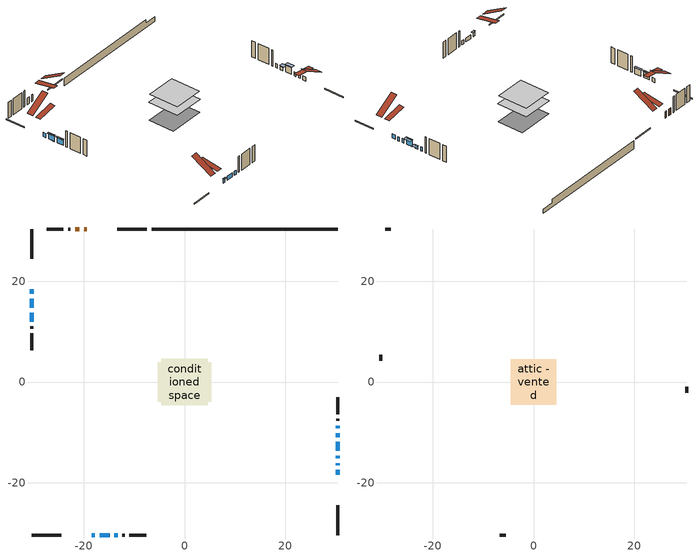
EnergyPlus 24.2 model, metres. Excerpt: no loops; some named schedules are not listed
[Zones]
conditioned space
 floor adiabatic (AdiabaticFloorConstruction): -4.64,-4.64 -4.64,4.64 4.64,4.64 4.64,-4.64 z3.28
 floor foundation (Slab1 construction): -5.34,-3.88 -5.34,3.88 5.34,3.88 5.34,-3.88 z-1.52
 wall outside (RimJoist1 construction): -7.47,30.34 -13.36,30.34 / -30.34,-30.34 -24.45,-30.34 / -30.34,30.34 -30.34,24.45 / 30.34,-30.34 30.34,-24.45 z0.84:1.14
 wall outside (AdiabaticWallConstruction 1): -19.43,30.34 -19.92,30.34 / -20.85,30.34 -21.71,30.34 z0.84:2.87
 wall outside (AdiabaticWallConstruction): -18.38,-30.34 -17.77,-30.34 / 30.34,-18.38 30.34,-17.43 / -16.84,-30.34 -14.87,-30.34 / -13.94,-30.34 -13.23,-30.34 / -30.34,18.38 -30.34,17.46 / 30.34,-16.5 30.34,-16.09 / 30.34,-15.17 30.34,-14.58 / 30.34,-9.2 30.34,-8.64 z0.84:2.06; -30.34,16.54 -30.34,14.71 / -30.34,13.78 -30.34,11.95 z0.84:2.57; 30.34,-13.65 30.34,-11.87 z0.84:2.87; 30.34,-10.95 30.34,-10.13 z0.84:1.81
 wall outside (Wall1 construction): -22.64,30.34 -23.07,30.34 / -12.3,-30.34 -11.87,-30.34 / -30.34,11.02 -30.34,10.59 / 30.34,-7.71 30.34,-7.28 z0.84:5.72
 wall outside (Wall2 construction): -24,30.34 -27.33,30.34 / -10.94,-30.34 -7.61,-30.34 / -30.34,9.66 -30.34,6.33 / 30.34,-6.35 30.34,-3.01 z0.84:5.72
 wall foundation (FoundationWall1 construction): -6.54,30.34,-1.52 -6.54,30.34,0.84 26.65,30.34,0.84 26.65,30.34,-0.26 30.34,30.34,-0.26 30.34,30.34,-1.52
 window (WindowConstruction 8): -18.38,-30.34 -17.77,-30.34 z0.84:2.06
 window (WindowConstruction 5): 30.34,-18.38 30.34,-17.43 z0.84:2.06
 window (WindowConstruction 6): -16.84,-30.34 -14.87,-30.34 z0.84:2.06
 window (WindowConstruction 7): -13.94,-30.34 -13.23,-30.34 z0.84:2.06
 window (WindowConstruction 9): -30.34,18.38 -30.34,17.47 z0.84:2.06
 window (WindowConstruction 10): 30.34,-16.5 30.34,-16.09 z0.84:2.06
 window (WindowConstruction 11): 30.34,-15.16 30.34,-14.58 z0.84:2.06
 window (WindowConstruction): -30.34,16.54 -30.34,14.71 z0.84:2.57
 window (WindowConstruction 1): -30.34,13.78 -30.34,11.95 z0.84:2.57
 window (WindowConstruction 2): 30.34,-13.65 30.34,-11.87 z0.84:2.87
 window (WindowConstruction 3): 30.34,-10.94 30.34,-10.13 z0.84:1.81
 window (WindowConstruction 4): 30.34,-9.2 30.34,-8.64 z0.84:2.06
 door (Door): -19.43,30.34 -19.92,30.34 z0.84:2.87
 door (Door 1): -20.85,30.34 -21.71,30.34 z0.84:2.87
 ceiling adiabatic (AdiabaticFloorConstruction): 4.64,-4.64 4.64,4.64 -4.64,4.64 -4.64,-4.64 z3.28
attic - vented
 floor to conditioned space (Floor1 construction Reversed): -4.46,-4.46 -4.46,4.46 4.46,4.46 4.46,-4.46 z5.72
 wall outside (Wall3 construction): -28.26,30.34 -29.41,30.34 / -6.68,-30.34 -5.53,-30.34 / -30.34,5.4 -30.34,4.25 / 30.34,-2.09 30.34,-0.94 z0.84:5.72
 roof outside (Roof1 construction): -16.06,30.34,5.72 -16.06,24.21,9.29 -14.29,24.21,9.29 -14.29,30.34,5.72; -21.75,-30.34,5.72 -21.75,-24.21,9.29 -23.52,-24.21,9.29 -23.52,-30.34,5.72; -30.34,21.75,5.72 -24.21,21.75,9.29 -24.21,23.52,9.29 -30.34,23.52,5.72; 30.34,-21.75,5.72 24.21,-21.75,9.29 24.21,-23.52,9.29 30.34,-23.52,5.72
 roof outside (Roof2 construction): -18.5,30.34,5.72 -18.5,24.38,6.71 -16.99,24.38,6.71 -16.99,30.34,5.72; -19.31,-30.34,5.72 -19.31,-24.38,6.71 -20.82,-24.38,6.71 -20.82,-30.34,5.72; -30.34,19.31,5.72 -24.38,19.31,6.71 -24.38,20.82,6.71 -30.34,20.82,5.72; 30.34,-19.31,5.72 24.38,-19.31,6.71 24.38,-20.82,6.71 30.34,-20.82,5.72
shading: -17.57,-30.34 -18.58,-30.34 -18.58,-30.75 -17.57,-30.75 z2.26; -30.34,14.51 -30.34,16.74 -30.75,16.74 -30.75,14.51 z2.77; -30.34,11.75 -30.34,13.98 -30.75,13.98 -30.75,11.75 z2.77; 30.34,-11.67 30.34,-13.85 31.36,-13.85 31.36,-11.67 z3.07; 30.34,-9.93 30.34,-11.15 31.36,-11.15 31.36,-9.93 z2.01
[Building]
Building 1: Terrain=Suburbs
[Site:Location]
Quebec Intl AP_QC: Latitude {deg}=46.8; Longitude {deg}=-71.38; Time Zone {hr}=-5; Elevation {m}=74; Keep Site Location Information=Yes
[Site:GroundTemperature:Shallow]
0.0108218, -2.24938, -2.43038, -1.3578, 2.94801, 7.23376, 10.9493, 13.303, 13.5029, 11.5886, 7.96783, 3.81355
[Site:WaterMainsTemperature]
Calculation Method=Schedule; Temperature Schedule=mains temperature schedule
[Material] Roughness=Rough; Thermal Absorptance=0.9
Name | Thickness {m} | Conductivity {W/m-K} | Density {kg/m3} | Specific Heat {J/kg-K} | Solar Absorptance | Visible Absorptance
asphalt or fiberglass shingles | 0.00635 | 0.162714 | 1121.4 | 1465.45 | 0.4 | 0.4
ceiling loosefill ins | 0.338667 | 0.0480833 | 16.02 | 1046.75 | 0.7 | 0.7
ceiling stud and cavity | 0.1397 | 0.264455 | 65.682 | 1177.47 | 0.7 | 0.7
concrete 4.0 in. | 0.1016 | 1.803125 | 2242.8 | 837.4 | 0.7 | 0.7
concrete 8.0 in. | 0.2032 | 1.803125 | 2242.8 | 837.4 | 0.7 | 0.7
door material | 0.04445 | 0.0451087 | 512.64 | 1214.23 | 0.7 | 0.7
exterior vertical ins | 0.0536725 | 0.029427 | 32.04 | 1214.23 | 0.7 | 0.7
floor covering | 0.0127 | 0.0433444 | 54.468 | 1339.84 | 0.6 | 0.6
floor rigid ins; wall rigid ins 1 | 0.512978 | 0.029427 | 32.04 | 1214.23 | 0.7 | 0.7
floor stud and cavity | 0.1397 | 1.75129 | 37.0049 | 1207.88 | 0.7 | 0.7
furniture material conditioned space 1 | 0.1524 | 0.115458 | 640.8 | 1214.23 | 0.6 | 0.6
gypsum board | 0.0127 | 0.160291 | 801 | 837.4 | 0.6 | 0.6
gypsum board 1 | 0.0127 | 0.160291 | 801 | 837.4 | 0.7 | 0.7
osb sheathing 0.5 in. | 0.0127 | 0.115458 | 512.64 | 1214.23 | 0.7 | 0.7
osb sheathing 0.75 in. | 0.01905 | 0.115458 | 512.64 | 1214.23 | 0.7 | 0.7
osb sheathing 2.0 in. | 0.0508 | 0.115458 | 512.64 | 1214.23 | 0.7 | 0.7
rim joist rigid ins; wall rigid ins | 0.051816 | 0.029427 | 32.04 | 1214.23 | 0.7 | 0.7
rim joist stud and cavity | 0.0508 | 0.0379815 | 125.044 | 1163.47 | 0.6 | 0.6
wall stud and cavity | 0.1397 | 0.122436 | 139.0536 | 1170.24 | 0.7 | 0.7
wall stud and cavity 1 | 0.1397 | 0.149696 | 139.0536 | 1170.24 | 0.7 | 0.7
wall stud and cavity 2 | 0.0889 | 6.1454 | 50.32683 | 1063.81 | 0.6 | 0.6
wall stud and cavity 3 | 0.0889 | 0.380278 | 52.3479 | 1209.89 | 0.7 | 0.7
wall stud and cavity 4 | 0.0889 | 0.391764 | 83.0341 | 1211.67 | 0.7 | 0.7
wood siding | 0.0254 | 0.102417 | 544.68 | 1172.36 | 0.4 | 0.4
wood siding 1 | 0.00254 | 0.102417 | 544.68 | 1172.36 | 0.4 | 0.4
wood siding 2; wood siding 3; wood siding 4 | 0.0254 | 0.102417 | 544.68 | 1172.36 | 0.7 | 0.7
[WindowMaterial:SimpleGlazingSystem]
Name | U-Factor {W/m2-K} | Solar Heat Gain Coefficient
WindowMaterial | 3.083154 | 0.55
WindowMaterial 1 | 2.98152 | 0.6
WindowMaterial 10 | 3.27848 | 0.45
WindowMaterial 11 | 3.19558 | 0.49
WindowMaterial 2 | 2.86285 | 0.59
WindowMaterial 3 | 3.07691 | 0.55
WindowMaterial 4 | 3.1053 | 0.53
WindowMaterial 5 | 3.00991 | 0.58
WindowMaterial 6 | 2.90941 | 0.64
WindowMaterial 7 | 3.16208 | 0.51
WindowMaterial 8 | 3.9587 | 0.67
WindowMaterial 9 | 3.15129 | 0.51
[Construction]
AdiabaticFloorConstruction: floor stud and cavity, floor rigid ins, osb sheathing 0.75 in., floor covering
AdiabaticWallConstruction: wood siding 3, wall rigid ins 1, wall stud and cavity 3, gypsum board
AdiabaticWallConstruction 1: wood siding 4, wall rigid ins 1, wall stud and cavity 3, gypsum board
Door; Door 1: door material
Floor1 construction Reversed: gypsum board, ceiling stud and cavity, ceiling loosefill ins
FoundationWall1 construction: concrete 8.0 in., gypsum board 1
furniture construction conditioned space 1: furniture material conditioned space 1
PartitionWallConstruction: gypsum board, wall stud and cavity 4, gypsum board
RimJoist1 construction: wood siding 2, rim joist rigid ins, osb sheathing 2.0 in., rim joist stud and cavity
Roof1 construction; Roof2 construction: asphalt or fiberglass shingles
Slab1 construction: concrete 4.0 in.
Wall1 construction: wood siding, wall rigid ins, osb sheathing 0.5 in., wall stud and cavity, gypsum board
Wall2 construction: wood siding, wall rigid ins, osb sheathing 0.5 in., wall stud and cavity 1, gypsum board
Wall3 construction: wood siding 1, wall stud and cavity 2
WindowConstruction: WindowMaterial
WindowConstruction 1: WindowMaterial 1
WindowConstruction 10: WindowMaterial 10
WindowConstruction 11: WindowMaterial 11
WindowConstruction 2: WindowMaterial 2
WindowConstruction 3: WindowMaterial 3
WindowConstruction 4: WindowMaterial 4
WindowConstruction 5: WindowMaterial 5
WindowConstruction 6: WindowMaterial 6
WindowConstruction 7: WindowMaterial 7
WindowConstruction 8: WindowMaterial 8
WindowConstruction 9: WindowMaterial 9
[Zone] Multiplier=1; Part of Total Floor Area=Yes
Name | Volume {m3}
attic - vented | 41.6151
conditioned space | 432.1
[Space]
Name | Zone | Volume {m3}
attic - vented 1 | attic - vented | 41.6151
conditioned space 1 | conditioned space | 432.1
[ZoneInfiltration:EffectiveLeakageArea]
infil attic - vented 1: Zone or Space=attic - vented 1; Schedule=Always On Discrete; Effective Air Leakage Area {cm2}=2941.66; Stack Coefficient=0.000587858; Wind Coefficient=1.63816e-05
[ZoneMixing]
whole house fan mix: Zone or Space=attic - vented; Schedule=Always On Continuous; Design Flow Rate Calculation Method=Flow/Zone; Design Flow Rate {m3/s}=0; Source Zone or Space=conditioned space
[SurfaceProperty:ExposedFoundationPerimeter]
Slab1: Exposed Perimeter Calculation Method=TotalExposedPerimeter; Total Exposed Perimeter {m}=36.88
[InternalMass] Zone or ZoneList=conditioned space; Space or SpaceList=conditioned space 1
Name | Construction | Surface Area {m2}
furniture mass conditioned space 1 | furniture construction conditioned space 1 | 67.6424
partition wall mass | PartitionWallConstruction | 169.106
[Lights]
interior lighting: Zone or ZoneList or Space or SpaceList=conditioned space 1; Schedule=interior lighting schedule; Design Level Calculation Method=LightingLevel; Lighting Level {W}=343.2; Return Air Fraction=0; Fraction Radiant=0.6; Fraction Visible=0.2; Fraction Replaceable=1
[People]
occupants: Zone or ZoneList or Space or SpaceList=conditioned space 1; Number of People Schedule=occupants schedule; Number of People Calculation Method=People; Number of People=3; Fraction Radiant=0.314171; Sensible Heat Fraction=0.56303; Activity Level Schedule=occupants activity schedule; Carbon Dioxide Generation Rate {m3/s-W}=0; Enable ASHRAE 55 Comfort Warnings=No; Mean Radiant Temperature Calculation Type=EnclosureAveraged
[ElectricEquipment] Zone or ZoneList or Space or SpaceList=conditioned space 1; Design Level Calculation Method=EquipmentLevel
Name | Schedule | Design Level {W} | Fraction Latent | Fraction Radiant | Fraction Lost
clothes dryer | clothes dryer schedule | 140.772 | 0.015 | 0.081 | 0.85
clothes washer | clothes washer schedule | 32.1985 | 0.03 | 0.162 | 0.7
cooking range | cooking range schedule | 215.147 | 0.08 | 0.432 | 0.2
dishwasher | dishwasher schedule | 66.8632 | 0.3 | 0.18 | 0.4
fridge | fridge schedule | 72.9452 | 0 | 0.6 | 0
mech vent bath fan 0 | mech vent bath fan 0 schedule | 50.2 | 0 | 0 | 1
mech vent bath fan 1 | mech vent bath fan 1 schedule | 50.2 | 0 | 0 | 1
mech vent house fan | mech vent house fan schedule | 0 | 0 | 0 | 1
mech vent house fan cfis | mech vent house fan cfis schedule | 0 | 0 | 0 | 0
mech vent range fan 0 | mech vent range fan 0 schedule | 57 | 0 | 0 | 1
misc plug loads | misc plug loads schedule | 494.7 | 0.045 | 0.513 | 0.1
whole house fan | Always On Discrete | 0 | 0 | 0 | 1
[OtherEquipment] Zone or ZoneList or Space or SpaceList=conditioned space 1; Design Level Calculation Method=EquipmentLevel
Name | Fuel Type | Schedule | Design Level {W} | Fraction Latent | Fraction Radiant | Fraction Lost
clothes dryer 1 | Electricity | clothes dryer schedule | 0 | 0.015 | 0.081 | 0.85
cooking range 1 | Electricity | cooking range schedule | 0 | 0.08 | 0.432 | 0.2
general water use latent | None | general water use schedule | 62.594 | 1 | 0 | 0
general water use sensible | None | general water use schedule | -61.6891 | 0 | 0.6 | 0
mech vent house fan latent load | None | Always On Discrete | 0 | 1 | 0 | 0
mech vent house fan sensible load | None | Always On Discrete | 0 | 0 | 0 | 0
water heater energy adjustment1 | Electricity | Always On Discrete | 0.01 | 0 | 0 | 1
[ZoneInfiltration:DesignFlowRate] Zone or ZoneList or Space or SpaceList=conditioned space 1; Schedule=Always On Discrete; Design Flow Rate Calculation Method=Flow/Zone; Design Flow Rate {m3/s}=0
infil flow; natural vent flow; whole house fan flow
[ZoneControl:Thermostat]
conditioned space Thermostat: Zone or ZoneList=conditioned space; Control Type Schedule=conditioned space Thermostat Schedule; Control 1=conditioned space temperature setpoint; Temperature Difference Between Cutout And Setpoint {deltaC}=0
[ZoneHVAC:Baseboard:Convective:Electric]
electric baseboard: Availability Schedule=Always On Discrete; Heating Design Capacity {W}=7550.39; Efficiency=1
[Zone equipment]
conditioned space: electric baseboard
[Foundation:Kiva]
Foundation Kiva 1: Initial Indoor Air Temperature {C}=18; Wall Height Above Grade {m}=0.839998; Wall Depth Below Slab {m}=0.2032; Custom Block Material Name 1=exterior vertical ins; Custom Block Depth 1 {m}=2.36001; Custom Block X Position 1 {m}=0.2159; Custom Block Z Position 1 {m}=0
[Foundation:Kiva:Settings]
Soil Conductivity {W/m-K}=0.849921; Soil Density {kg/m3}=1842.3; Soil Specific Heat {J/kg-K}=418.7; Ground Solar Absorptivity=0.9; Ground Thermal Absorptivity=0.9; Ground Surface Roughness {m}=0.03; Far-Field Width {m}=40; Deep-Ground Boundary Condition=ZeroFlux; Deep-Ground Depth {m}=40; Minimum Cell Dimension {m}=0.2; Maximum Cell Growth Coefficient=3; Simulation Timestep=Timestep
[Exterior:Lights]
exterior lighting: Schedule=exterior lighting schedule; Design Level {W}=75.6
[EnergyManagementSystem:GlobalVariable]
infil_program_Qfan
infil_program_Qinf
natural_vent_program_Qnv
natural_vent_program_Qwhf
[EnergyManagementSystem:Sensor]
Name | Output:Variable or Output:Meter Index Key | Output:Variable or Output:Meter
airflow_gain | infil flow | Infiltration Sensible Heat Gain Energy
airflow_gain_1 | natural vent flow | Infiltration Sensible Heat Gain Energy
airflow_gain_2 | whole house fan flow | Infiltration Sensible Heat Gain Energy
airflow_loss | infil flow | Infiltration Sensible Heat Loss Energy
airflow_loss_1 | natural vent flow | Infiltration Sensible Heat Loss Energy
airflow_loss_2 | whole house fan flow | Infiltration Sensible Heat Loss Energy
clg_load_cond |  | Cooling:EnergyTransfer:Zone:CONDITIONED SPACE
clg_sp_s; clg_sp_s_1 | cooling setpoint | Schedule Value
clothes_dryer_exhaust_0_sch_s | clothes dryer exhaust 0 schedule | Schedule Value
conditioned_space_clg_unmet_s | conditioned space | Zone Cooling Setpoint Not Met Time
conditioned_space_htg_unmet_s | conditioned space | Zone Heating Setpoint Not Met Time
cool_season | cooling season schedule | Schedule Value
fridge_tin_s | conditioned space | Zone Mean Air Temperature
htg_load_cond |  | Heating:EnergyTransfer:Zone:CONDITIONED SPACE
htg_sp_s; htg_sp_s_1 | heating setpoint | Schedule Value
ig_ee_conv | clothes dryer | Electric Equipment Convective Heating Energy
ig_ee_conv_2 | cooking range | Electric Equipment Convective Heating Energy
ig_ee_conv_4 | fridge | Electric Equipment Convective Heating Energy
ig_ee_conv_5 | misc plug loads | Electric Equipment Convective Heating Energy
ig_ee_conv_6 | whole house fan | Electric Equipment Convective Heating Energy
ig_ee_rad | clothes dryer | Electric Equipment Radiant Heating Energy
ig_ee_rad_2 | cooking range | Electric Equipment Radiant Heating Energy
ig_ee_rad_4 | fridge | Electric Equipment Radiant Heating Energy
ig_ee_rad_5 | misc plug loads | Electric Equipment Radiant Heating Energy
ig_ee_rad_6 | whole house fan | Electric Equipment Radiant Heating Energy
ig_lgt_conv | interior lighting | Lights Convective Heating Energy
ig_lgt_rad | interior lighting | Lights Radiant Heating Energy
ig_lgt_vis | interior lighting | Lights Visible Radiation Heating Energy
ig_oe_conv | clothes dryer 1 | Other Equipment Convective Heating Energy
ig_oe_conv_1 | cooking range 1 | Other Equipment Convective Heating Energy
ig_oe_conv_2 | general water use latent | Other Equipment Convective Heating Energy
ig_oe_conv_3 | general water use sensible | Other Equipment Convective Heating Energy
ig_oe_conv_4 | water heater energy adjustment1 | Other Equipment Convective Heating Energy
ig_oe_rad | clothes dryer 1 | Other Equipment Radiant Heating Energy
ig_oe_rad_1 | cooking range 1 | Other Equipment Radiant Heating Energy
ig_oe_rad_2 | general water use latent | Other Equipment Radiant Heating Energy
ig_oe_rad_3 | general water use sensible | Other Equipment Radiant Heating Energy
ig_oe_rad_4 | water heater energy adjustment1 | Other Equipment Radiant Heating Energy
ig_ppl_conv | occupants | People Convective Heating Energy
ig_ppl_rad | occupants | People Radiant Heating Energy
im_conv | furniture mass conditioned space 1 | Surface Inside Face Convection Heat Gain Energy
im_conv_1 | partition wall mass | Surface Inside Face Convection Heat Gain Energy
im_ig | furniture mass conditioned space 1 | Surface Inside Face Internal Gains Radiation Heat Gain Energy
im_ig_1 | partition wall mass | Surface Inside Face Internal Gains Radiation Heat Gain Energy
im_lgt | furniture mass conditioned space 1 | Surface Inside Face Lights Radiation Heat Gain Energy
im_lgt_1 | partition wall mass | Surface Inside Face Lights Radiation Heat Gain Energy
im_sol | furniture mass conditioned space 1 | Surface Inside Face Solar Radiation Heat Gain Energy
im_sol_1 | partition wall mass | Surface Inside Face Solar Radiation Heat Gain Energy
im_surf | furniture mass conditioned space 1 | Surface Inside Face Net Surface Thermal Radiation Heat Gain Energy
im_surf_1 | partition wall mass | Surface Inside Face Net Surface Thermal Radiation Heat Gain Energy
mech_vent_bath_fan_0_sch_s | mech vent bath fan 0 schedule | Schedule Value
mech_vent_bath_fan_1_sch_s | mech vent bath fan 1 schedule | Schedule Value
mech_vent_range_fan_0_sch_s | mech vent range fan 0 schedule | Schedule Value
mv_conv | mech vent bath fan 0 | Electric Equipment Convective Heating Energy
mv_conv_1 | mech vent bath fan 1 | Electric Equipment Convective Heating Energy
mv_conv_2 | mech vent house fan | Electric Equipment Convective Heating Energy
mv_conv_3 | mech vent house fan cfis | Electric Equipment Convective Heating Energy
mv_conv_4 | mech vent range fan 0 | Electric Equipment Convective Heating Energy
mv_conv_5 | mech vent house fan latent load | Other Equipment Convective Heating Energy
mv_conv_6 | mech vent house fan sensible load | Other Equipment Convective Heating Energy
mv_rad | mech vent bath fan 0 | Electric Equipment Radiant Heating Energy
mv_rad_1 | mech vent bath fan 1 | Electric Equipment Radiant Heating Energy
mv_rad_2 | mech vent house fan | Electric Equipment Radiant Heating Energy
mv_rad_3 | mech vent house fan cfis | Electric Equipment Radiant Heating Energy
mv_rad_4 | mech vent range fan 0 | Electric Equipment Radiant Heating Energy
mv_rad_5 | mech vent house fan latent load | Other Equipment Radiant Heating Energy
mv_rad_6 | mech vent house fan sensible load | Other Equipment Radiant Heating Energy
natural_vent_s | natural vent schedule | Schedule Value
out_pb_s |  | Site Outdoor Air Barometric Pressure
out_wt_s |  | Site Outdoor Air Humidity Ratio
site_vw_s |  | Site Wind Speed
ss_back_out | Window1 | Surface Window Shortwave from Zone Back Out Window Heat Transfer Rate
ss_back_out_1 | Window10 | Surface Window Shortwave from Zone Back Out Window Heat Transfer Rate
ss_back_out_10 | Window8 | Surface Window Shortwave from Zone Back Out Window Heat Transfer Rate
ss_back_out_11 | Window9 | Surface Window Shortwave from Zone Back Out Window Heat Transfer Rate
ss_back_out_2 | Window11 | Surface Window Shortwave from Zone Back Out Window Heat Transfer Rate
ss_back_out_3 | Window12 | Surface Window Shortwave from Zone Back Out Window Heat Transfer Rate
ss_back_out_4 | Window13 | Surface Window Shortwave from Zone Back Out Window Heat Transfer Rate
ss_back_out_5 | Window15 | Surface Window Shortwave from Zone Back Out Window Heat Transfer Rate
ss_back_out_6 | Window16 | Surface Window Shortwave from Zone Back Out Window Heat Transfer Rate
ss_back_out_7 | Window2 | Surface Window Shortwave from Zone Back Out Window Heat Transfer Rate
ss_back_out_8 | Window5 | Surface Window Shortwave from Zone Back Out Window Heat Transfer Rate
ss_back_out_9 | Window7 | Surface Window Shortwave from Zone Back Out Window Heat Transfer Rate
ss_conv | Door1 | Surface Inside Face Convection Heat Gain Energy
ss_conv_1 | Door2 | Surface Inside Face Convection Heat Gain Energy
ss_conv_10 | Window5 | Surface Inside Face Convection Heat Gain Energy
ss_conv_11 | Window7 | Surface Inside Face Convection Heat Gain Energy
ss_conv_12 | Window8 | Surface Inside Face Convection Heat Gain Energy
ss_conv_13 | Window9 | Surface Inside Face Convection Heat Gain Energy
ss_conv_2 | Window1 | Surface Inside Face Convection Heat Gain Energy
ss_conv_3 | Window10 | Surface Inside Face Convection Heat Gain Energy
ss_conv_4 | Window11 | Surface Inside Face Convection Heat Gain Energy
ss_conv_5 | Window12 | Surface Inside Face Convection Heat Gain Energy
ss_conv_6 | Window13 | Surface Inside Face Convection Heat Gain Energy
ss_conv_7 | Window15 | Surface Inside Face Convection Heat Gain Energy
ss_conv_8 | Window16 | Surface Inside Face Convection Heat Gain Energy
ss_conv_9 | Window2 | Surface Inside Face Convection Heat Gain Energy
ss_ig | Door1 | Surface Inside Face Internal Gains Radiation Heat Gain Energy
ss_ig_1 | Door2 | Surface Inside Face Internal Gains Radiation Heat Gain Energy
ss_ig_10 | Window5 | Surface Inside Face Internal Gains Radiation Heat Gain Energy
ss_ig_11 | Window7 | Surface Inside Face Internal Gains Radiation Heat Gain Energy
ss_ig_12 | Window8 | Surface Inside Face Internal Gains Radiation Heat Gain Energy
ss_ig_13 | Window9 | Surface Inside Face Internal Gains Radiation Heat Gain Energy
ss_ig_2 | Window1 | Surface Inside Face Internal Gains Radiation Heat Gain Energy
ss_ig_3 | Window10 | Surface Inside Face Internal Gains Radiation Heat Gain Energy
ss_ig_4 | Window11 | Surface Inside Face Internal Gains Radiation Heat Gain Energy
ss_ig_5 | Window12 | Surface Inside Face Internal Gains Radiation Heat Gain Energy
ss_ig_6 | Window13 | Surface Inside Face Internal Gains Radiation Heat Gain Energy
ss_ig_7 | Window15 | Surface Inside Face Internal Gains Radiation Heat Gain Energy
ss_ig_8 | Window16 | Surface Inside Face Internal Gains Radiation Heat Gain Energy
ss_ig_9 | Window2 | Surface Inside Face Internal Gains Radiation Heat Gain Energy
ss_lgt | Door1 | Surface Inside Face Lights Radiation Heat Gain Energy
ss_lgt_1 | Door2 | Surface Inside Face Lights Radiation Heat Gain Energy
ss_sol | Door1 | Surface Inside Face Solar Radiation Heat Gain Energy
ss_sol_1 | Door2 | Surface Inside Face Solar Radiation Heat Gain Energy
ss_surf | Door1 | Surface Inside Face Net Surface Thermal Radiation Heat Gain Energy
ss_surf_1 | Door2 | Surface Inside Face Net Surface Thermal Radiation Heat Gain Energy
ss_surf_10 | Window5 | Surface Inside Face Net Surface Thermal Radiation Heat Gain Energy
ss_surf_11 | Window7 | Surface Inside Face Net Surface Thermal Radiation Heat Gain Energy
ss_surf_12 | Window8 | Surface Inside Face Net Surface Thermal Radiation Heat Gain Energy
ss_surf_13 | Window9 | Surface Inside Face Net Surface Thermal Radiation Heat Gain Energy
ss_surf_2 | Window1 | Surface Inside Face Net Surface Thermal Radiation Heat Gain Energy
ss_surf_3 | Window10 | Surface Inside Face Net Surface Thermal Radiation Heat Gain Energy
ss_surf_4 | Window11 | Surface Inside Face Net Surface Thermal Radiation Heat Gain Energy
ss_surf_5 | Window12 | Surface Inside Face Net Surface Thermal Radiation Heat Gain Energy
ss_surf_6 | Window13 | Surface Inside Face Net Surface Thermal Radiation Heat Gain Energy
ss_surf_7 | Window15 | Surface Inside Face Net Surface Thermal Radiation Heat Gain Energy
ss_surf_8 | Window16 | Surface Inside Face Net Surface Thermal Radiation Heat Gain Energy
ss_surf_9 | Window2 | Surface Inside Face Net Surface Thermal Radiation Heat Gain Energy
ss_trans_in | Window1 | Surface Window Transmitted Solar Radiation Rate
ss_trans_in_1 | Window10 | Surface Window Transmitted Solar Radiation Rate
ss_trans_in_10 | Window8 | Surface Window Transmitted Solar Radiation Rate
ss_trans_in_11 | Window9 | Surface Window Transmitted Solar Radiation Rate
ss_trans_in_2 | Window11 | Surface Window Transmitted Solar Radiation Rate
ss_trans_in_3 | Window12 | Surface Window Transmitted Solar Radiation Rate
ss_trans_in_4 | Window13 | Surface Window Transmitted Solar Radiation Rate
ss_trans_in_5 | Window15 | Surface Window Transmitted Solar Radiation Rate
ss_trans_in_6 | Window16 | Surface Window Transmitted Solar Radiation Rate
ss_trans_in_7 | Window2 | Surface Window Transmitted Solar Radiation Rate
ss_trans_in_8 | Window5 | Surface Window Transmitted Solar Radiation Rate
ss_trans_in_9 | Window7 | Surface Window Transmitted Solar Radiation Rate
ss_trans_out | Window1 | Surface Inside Face Initial Transmitted Diffuse Transmitted Out Window Solar Radiation Rate
ss_trans_out_1 | Window10 | Surface Inside Face Initial Transmitted Diffuse Transmitted Out Window Solar Radiation Rate
ss_trans_out_10 | Window8 | Surface Inside Face Initial Transmitted Diffuse Transmitted Out Window Solar Radiation Rate
ss_trans_out_11 | Window9 | Surface Inside Face Initial Transmitted Diffuse Transmitted Out Window Solar Radiation Rate
ss_trans_out_2 | Window11 | Surface Inside Face Initial Transmitted Diffuse Transmitted Out Window Solar Radiation Rate
